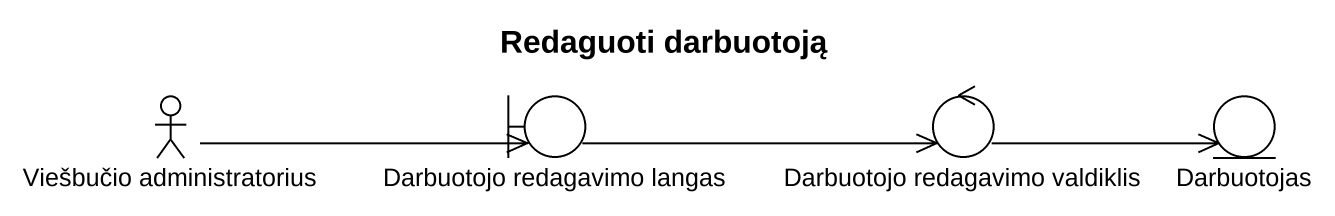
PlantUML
@startuml
title Redaguoti darbuotoją
actor "Viešbučio administratorius" as Viešbučio_administratorius
boundary "Darbuotojo redagavimo langas" as Darbuotojo_redagavimo_langas
control "Darbuotojo redagavimo valdiklis" as Darbuotojo_redagavimo
entity Darbuotojas
Viešbučio_administratorius -right-> Darbuotojo_redagavimo_langas
Darbuotojo_redagavimo_langas -right-> Darbuotojo_redagavimo
Darbuotojo_redagavimo -right-> Darbuotojas
@enduml
